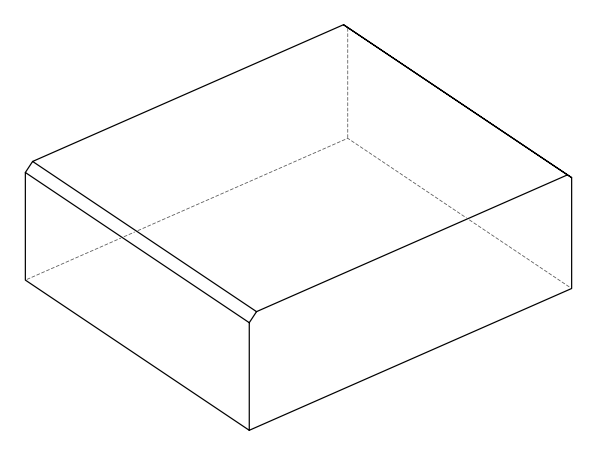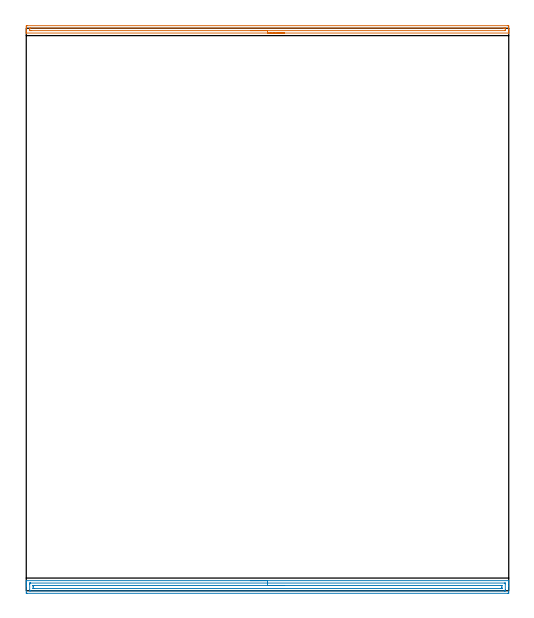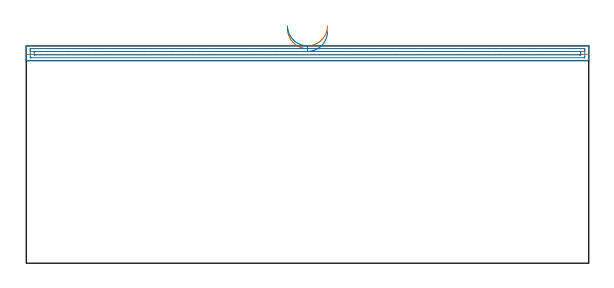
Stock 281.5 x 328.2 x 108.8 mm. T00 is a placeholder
(PLAN: 2 operations, 0 tool changes, 11.6 min)
(1 AREA_MILL | FG_CHAMFER_SURFACE | UGT0205_001 | 4.67 min | 2608 mm3)
(2 AREA_MILL_1 | FG_CHAMFER_SURFACE_1 | UGT0205_001 | 6.96 min | 7714 mm3)
(TOOL UGT0205_001 | Chamfer Mill 20 x 3 x 45 deg. | D20 FL50 Z2)
(OP 1 AREA_MILL)
G17 G21 G94 G90
T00 M6
G54
G17 G0 G90 X150.75 Y325.4 S1061 M3
G43 Z118.8 H0
G94 G1 X150.712 Z117.928 F250.
X150.598 Z117.063
X150.409 Z116.212
X150.147 Z115.38
X149.813 Z114.574
X149.41 Z113.8
X148.942 Z113.064
X148.41 Z112.372
X147.821 Z111.729
X147.178 Z111.14
X146.486 Z110.608
X145.75 Z110.14
X144.976 Z109.737
X144.17 Z109.403
X143.338 Z109.141
X142.486 Z108.952
X141.622 Z108.838
X140.75 Z108.8
X0.162
X0.01 Y325.402 Z108.788
X0.002 Y325.541 Z108.651
X0. Y325.686 Z108.513
Y326.037 Z108.162
Y326.673 Z107.522
Y327.868 Z106.329
Y328.427 Z105.766
Y329.025 Z105.17
X0.003 Y329.305 Z104.89
X0.01 Y329.691 Z104.504
X0.21 Y329.696 Z104.501
X0.608 Y329.7 Z104.5
X280.892
X281.29 Y329.696 Z104.501
X281.49 Y329.691 Z104.504
X281.5 Y329.305 Z104.89
Y329.025 Z105.17
Y328.427 Z105.766
Y327.868 Z106.329
Y327.55 Z106.646
Y326.99 Z107.206
Y326.673 Z107.522
Y326.037 Z108.162
Y325.686 Z108.513
X281.498 Y325.541 Z108.651
X281.49 Y325.402 Z108.788
X281.338 Y325.4 Z108.8
X140.75
Y326.814 Z107.386
X3.142
X2.393 Y326.815 Z107.385
X2.247 Y326.816 Z107.384
X2.044 Y326.821 Z107.379
X2.009 Y326.828 Z107.372
X2.005 Y326.855 Z107.345
X2.003 Y326.884 Z107.316
X2.001 Y327.058 Z107.142
X2.003 Y327.55 Z106.65
X2.009 Y327.928 Z106.272
X2.028 Y328.279 Z105.921
X2.393 Y328.284 Z105.916
X2.538 Y328.285 Z105.915
X278.358 Y328.286 Z105.914
X279.107 Y328.285 Z105.915
X279.253 Y328.284 Z105.916
X279.456 Y328.279 Z105.921
X279.491 Y328.272 Z105.928
X279.495 Y328.245 Z105.955
X279.497 Y328.216 Z105.984
X279.499 Y328.042 Z106.158
X279.497 Y327.55 Z106.65
X279.491 Y327.172 Z107.028
X279.472 Y326.821 Z107.379
X279.107 Y326.816 Z107.384
X278.962 Y326.815 Z107.385
X140.75 Y326.814 Z107.386
X139.878 Z107.424
X139.014 Z107.538
X138.162 Z107.726
X137.33 Z107.989
X136.524 Z108.323
X135.75 Z108.725
X135.014 Z109.194
X134.322 Z109.725
X133.679 Z110.315
X133.09 Z110.958
X132.558 Z111.65
X132.09 Z112.386
X131.687 Z113.16
X131.353 Z113.966
X131.091 Z114.798
X130.902 Z115.649
X130.788 Z116.514
X130.75 Z117.386
G0 Z118.8
M5
M2
(OP 2 AREA_MILL_1)
G17 G21 G94 G90
T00 M6
G54
G17 G0 G90 X130.75 Y5.9 S1061 M3
G43 Z118.8 H0
G94 G1 X130.788 Z117.928 F250.
X130.902 Z117.063
X131.091 Z116.212
X131.353 Z115.38
X131.687 Z114.574
X132.09 Z113.8
X132.558 Z113.064
X133.09 Z112.372
X133.679 Z111.729
X134.322 Z111.139
X135.014 Z110.608
X135.75 Z110.14
X136.524 Z109.737
X137.33 Z109.403
X138.162 Z109.141
X139.014 Z108.952
X139.878 Z108.838
X140.75 Z108.8
X281.338
X281.49 Y5.897 Z108.788
X281.493 Y5.853 Z108.744
X281.5 Y5.478 Z108.378
Y5.072 Z107.971
Y4.427 Z107.322
Y3.214 Z106.111
Y2.645 Z105.54
Y-0.634 Z102.263
X281.498 Y-0.918 Z101.979
X281.493 Y-1.492 Z101.405
X281.469 Y-1.494 Z101.404
X280.892 Y-1.5 Z101.4
X0.608
X0.031 Y-1.493 Z101.404
X0.007 Y-1.491 Z101.406
X0. Y-0.918 Z101.979
Y2.645 Z105.54
Y3.214 Z106.111
Y3.536 Z106.432
Y4.105 Z107.001
Y4.427 Z107.322
Y5.072 Z107.971
Y5.479 Z108.378
X0.007 Y5.853 Z108.744
X0.01 Y5.897 Z108.788
X0.162 Y5.9 Z108.8
X140.75
Y4.486 Z107.386
X279.166 Y4.485 Z107.385
X279.283 Y4.483 Z107.383
X279.49 Y4.476 Z107.376
X279.493 Y4.427 Z107.327
X279.499 Y4.035 Z106.935
Y0.472 Z103.372
X279.493 Y-0.027 Z102.873
X279.49 Y-0.07 Z102.83
X279.342 Y-0.08 Z102.82
X279.225 Y-0.085 Z102.815
X279.166 Y-0.086 Z102.814
X279.107
X2.334 Y-0.085 Z102.815
X2.217 Y-0.083 Z102.817
X2.01 Y-0.076 Z102.824
X2.007 Y-0.027 Z102.873
X2.001 Y0.365 Z103.265
Y3.928 Z106.828
X2.007 Y4.427 Z107.327
X2.01 Y4.469 Z107.369
X2.158 Y4.48 Z107.38
X2.275 Y4.485 Z107.385
X2.334 Y4.486 Z107.386
X2.393
X140.75
Y3.071 Z105.971
X276.895
X277.322 Y3.069 Z105.969
X277.463 Y3.066 Z105.966
X277.48 Y3.065 Z105.965
X277.49 Y3.036 Z105.936
X277.495 Y2.942 Z105.842
X277.498 Y2.823 Z105.723
X277.5 Y1.755 Z104.655
Y1.577 Z104.477
X277.495 Y1.399 Z104.299
X277.491 Y1.349 Z104.249
X277.486 Y1.334 Z104.234
X277.48 Y1.333 Z104.233
X277.428 Y1.33 Z104.23
X277.322 Y1.329 Z104.229
X276.856 Y1.328 Z104.228
X4.605 Y1.329 Z104.229
X4.178 Y1.331 Z104.231
X4.037 Y1.334 Z104.234
X4.02 Y1.335 Z104.235
X4.01 Y1.364 Z104.264
X4.005 Y1.458 Z104.358
X4.002 Y1.577 Z104.477
X4. Y2.645 Z105.545
Y2.823 Z105.723
X4.005 Y3.001 Z105.901
X4.009 Y3.051 Z105.951
X4.014 Y3.066 Z105.966
X4.02 Y3.067 Z105.967
X4.072 Y3.07 Z105.97
X4.178 Y3.071 Z105.971
X4.644
X140.75
X141.622 Z106.01
X142.486 Z106.123
X143.338 Z106.312
X144.17 Z106.575
X144.976 Z106.908
X145.75 Z107.311
X146.486 Z107.78
X147.178 Z108.311
X147.821 Z108.9
X148.41 Z109.544
X148.942 Z110.236
X149.41 Z110.971
X149.813 Z111.745
X150.147 Z112.551
X150.409 Z113.383
X150.598 Z114.235
X150.712 Z115.1
X150.75 Z115.971
G0 Z118.8
M5
M2
